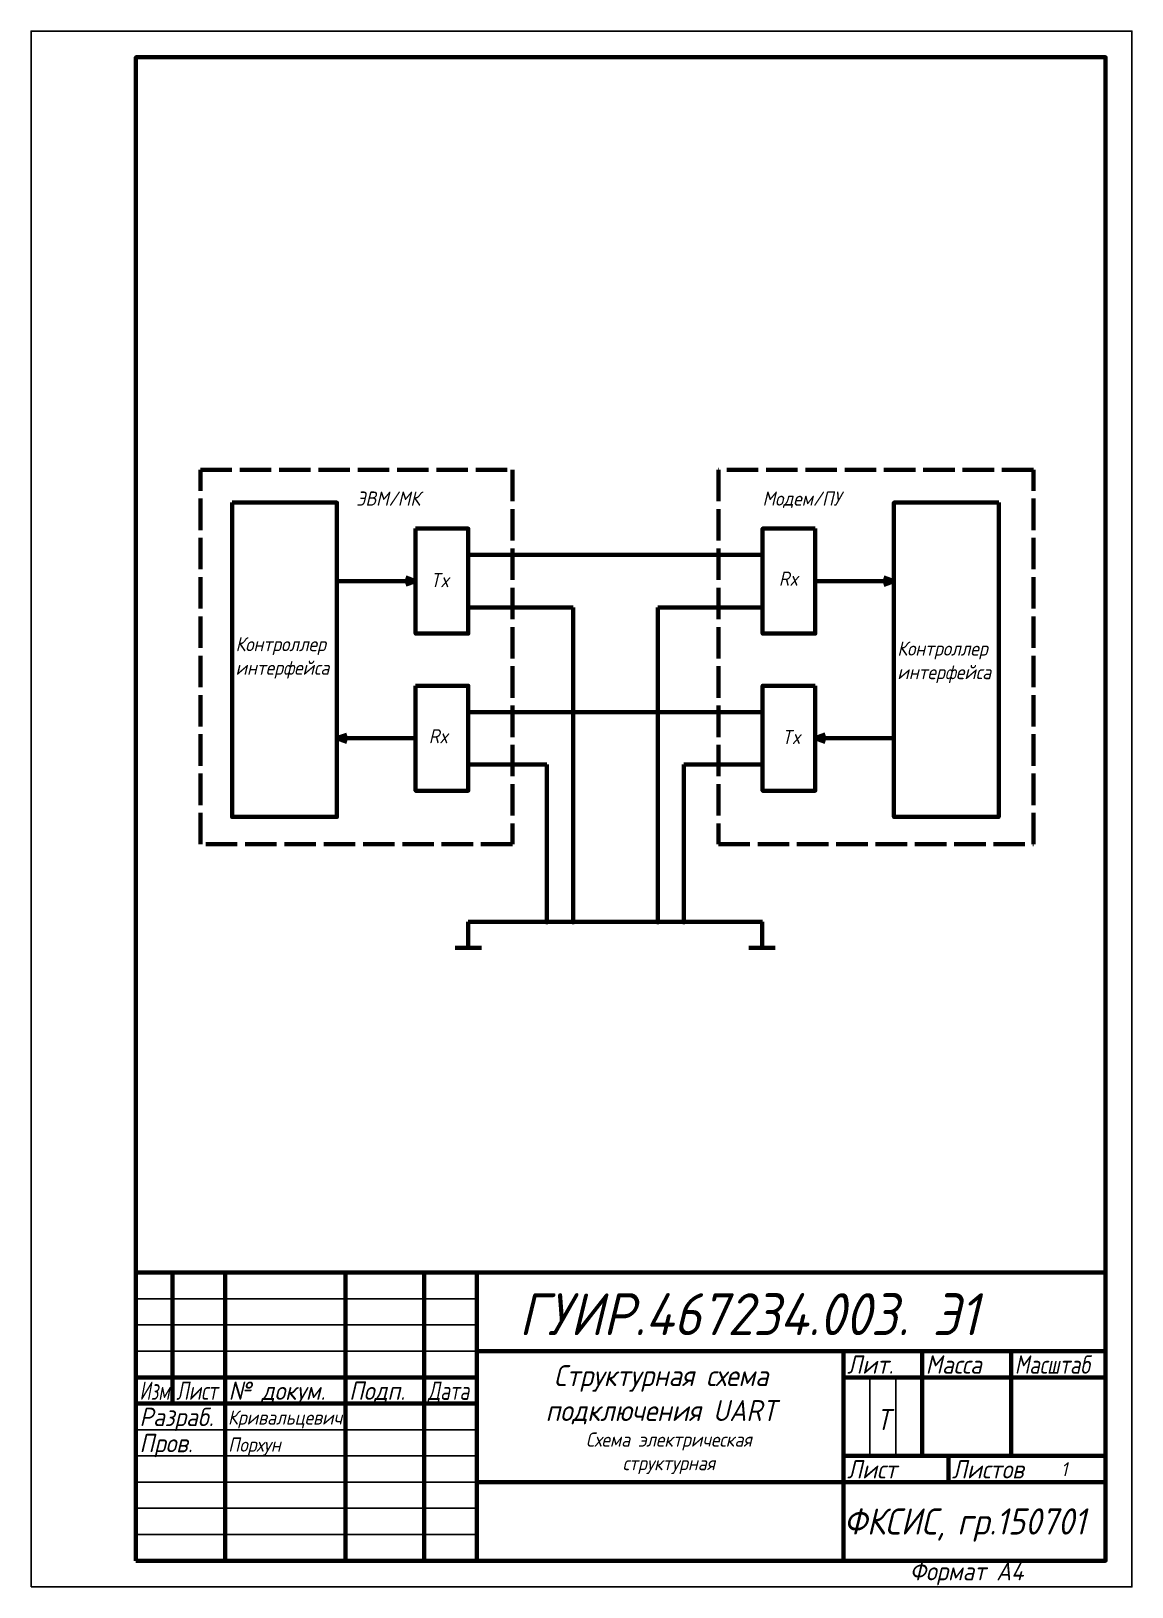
# Model space of a CAD drawing. Header units: millimetres. Extents: x 0 to 210, y 0 to 297.
import ezdxf

# ---------------------------------------------------------------- set-up
doc = ezdxf.new("R2010")
doc.units = ezdxf.units.MM
doc.header["$LTSCALE"] = 0.5
doc.linetypes.add('ACAD_ISO02W100', pattern=[15, 12, -3])
doc.layers.get('0').update_dxf_attribs({"lineweight": 60})
doc.layers.get('Defpoints').update_dxf_attribs({"color": 5})
doc.layers.add('4-текст', color=7, linetype='Continuous', true_color=0x00ad00)
doc.styles.get("Standard").update_dxf_attribs({"font": 'ISOCPEUI.TTF', "width": 0.9})

msp = doc.modelspace()

# ---------------------------------------------------------------- hatches: boundary and pattern name
h = msp.add_hatch(color=256)
h.dxf.hatch_style = 1
edge = h.paths.add_edge_path()
edge.add_arc((98.39, 126.99), 0.136, 0, 360)
h = msp.add_hatch(color=256)
h.dxf.hatch_style = 1
edge = h.paths.add_edge_path()
edge.add_arc((103.39, 126.99), 0.136, 0, 360)
h = msp.add_hatch(color=256)
h.dxf.hatch_style = 1
edge = h.paths.add_edge_path()
edge.add_arc((119.54, 126.99), 0.136, 0, 360)
h = msp.add_hatch(color=256)
h.dxf.hatch_style = 1
edge = h.paths.add_edge_path()
edge.add_arc((124.54, 126.99), 0.136, 0, 360)

# ---------------------------------------------------------------- linework, layer by layer
for p, q in [((83.39, 197.01), (139.54, 197.01)), ((58.35, 192.01), (73.35, 192.01)), ((164.59, 192.01), (149.59, 192.01)), ((83.39, 186.99), (103.39, 186.99)), ((103.39, 186.99), (103.39, 126.99)), ((139.54, 186.99), (119.54, 186.99)), ((119.54, 186.99), (119.54, 126.99)), ((83.39, 167), (139.54, 167)), ((73.35, 162), (58.35, 162)), ((149.59, 162), (164.59, 162)), ((83.39, 156.99), (98.39, 156.99)), ((98.39, 156.99), (98.39, 126.99)), ((139.54, 156.99), (124.54, 156.99)), ((124.54, 156.99), (124.54, 126.99)), ((83.39, 126.99), (139.54, 126.99)), ((83.39, 126.99), (83.39, 121.99)), ((139.45, 126.99), (139.45, 121.99)), ((80.88, 121.99), (85.89, 121.99)), ((136.94, 121.99), (141.95, 121.99)), ((155, 45), (155, 40))]:
    msp.add_line(p, q)
at = {"lineweight": 60}
for p, q in [((205, 60), (20, 60)), ((27, 60), (27, 35)), ((37, 5), (37, 60)), ((60, 60), (60, 5)), ((75, 5), (75, 60)), ((85, 60), (85, 5)), ((85, 45), (205, 45)), ((155, 5), (155, 45)), ((170, 45), (170, 25)), ((187, 25), (187, 45)), ((20, 40), (85, 40)), ((155, 40), (205, 40)), ((20, 35), (85, 35)), ((155, 25), (205, 25)), ((175, 20), (175, 25)), ((85, 20), (205, 20))]:
    msp.add_line(p, q, dxfattribs=at)
at = {"lineweight": -3}
for p, q in [((20, 55), (85, 55)), ((20, 50), (85, 50)), ((20, 45), (85, 45)), ((160, 25), (160, 40)), ((165, 40), (165, 25)), ((20, 30), (85, 30)), ((20, 25), (85, 25)), ((20, 20), (85, 20)), ((20, 15), (85, 15)), ((20, 10), (85, 10))]:
    msp.add_line(p, q, dxfattribs=at)
at = {"lineweight": 60}
msp.add_lwpolyline([(20, 5), (205, 5), (205, 292), (20, 292)], close=True, dxfattribs=at)
at = {"linetype": 'ACAD_ISO02W100'}
for points in [[(32.32, 213.24), (91.82, 213.24), (91.82, 141.76), (32.32, 141.76)], [(191.21, 213.24), (131.11, 213.24), (131.11, 141.76), (191.21, 141.76)]]:
    msp.add_lwpolyline(points, close=True, dxfattribs=at)
for points in [[(38.34, 207.01), (58.35, 207.01), (58.35, 147), (38.34, 147)], [(184.6, 207.01), (164.59, 207.01), (164.59, 147), (184.6, 147)], [(73.35, 202.03), (83.39, 202.03), (83.39, 181.99), (73.35, 181.99)], [(149.59, 202.03), (139.54, 202.03), (139.54, 181.99), (149.59, 181.99)], [(73.35, 172.02), (83.39, 172.02), (83.39, 151.99), (73.35, 151.99)], [(149.59, 172.02), (139.54, 172.02), (139.54, 151.99), (149.59, 151.99)]]:
    msp.add_lwpolyline(points, close=True)
for points in [[(71.47, 192.7), (73.35, 192.01), (71.46, 191.34)], [(162.71, 191.31), (164.59, 192.01), (162.7, 192.67)], [(60.22, 161.31), (58.35, 162), (60.23, 162.67)], [(151.46, 162.7), (149.59, 162), (151.47, 161.34)]]:
    msp.add_lwpolyline(points)
for centre in [(98.39, 126.99), (103.39, 126.99), (119.54, 126.99), (124.54, 126.99)]:
    msp.add_circle(centre, 0.136)
at = {"layer": 'Defpoints'}
msp.add_lwpolyline([(0, 0), (210, 0), (210, 297), (0, 297)], close=True, dxfattribs=at)

# ---------------------------------------------------------------- texts
at = {"lineweight": -3, "width": 0.9}
msp.add_text('Формат А4', height=3.5, dxfattribs=at).set_placement((167.6, 1.25))
at = {"layer": '4-текст', "lineweight": -3}
for s, width, p in [('Лит.', 0.9, (155.67, 40.7)), ('Масса', 0.9, (170.67, 40.7)), ('Масштаб', 0.8, (187.67, 40.7)), ('Изм.', 0.7, (20.67, 35.7)), ('Лист', 0.75, (27.67, 35.7)), ('№ докум.', 0.9, (37.67, 35.7)), ('Подп.', 0.9, (60.67, 35.7)), ('Дата', 0.75, (75.67, 35.7)), ('Разраб.', 0.9, (20.67, 30.7)), ('Пров.', 0.9, (20.67, 25.7)), ('Лист', 0.9, (155.67, 20.7)), ('Листов', 0.9, (175.67, 20.7))]:
    msp.add_text(s, height=3.5, dxfattribs=dict(at, width=width)).set_placement(p)
at = {"layer": '4-текст', "attachment_point": 1}
for s, width, insert, char_height in [('{\\fISOCPEUR|b0|i1|c204|p34;ЭВМ/МК}', 5.587, (62.04, 209.11), 2.7), ('{\\fISOCPEUR|b0|i1|c204|p34;Модем/ПУ}', 5.587, (139.54, 209.11), 2.7), ('Tx', 5.587, (76.15, 193.54), 2.7), ('Rx', 5.587, (142.66, 193.82), 2.7), ('{\\fISOCPEUR|b0|i1|c204|p34;Контроллер\\Pинтерфейса}', 5.587, (39, 181.32), 2.7), ('{\\fISOCPEUR|b0|i1|c204|p34;Контроллер\\Pинтерфейса}', 5.587, (165.26, 180.48), 2.7), ('Rx', 5.587, (75.87, 163.75), 2.7), ('Tx', 5.587, (143.21, 163.6), 2.7), ('{\\fISOCPEUR|b0|i1|c204|p34;ГУИР.}467234{\\fISOCPEUR|b0|i1|c204|p34;.003. Э1}', 104.9689, (93.07, 56.06), 8), ('\\pxqc;{\\fISOCPEUR|b0|i1|c204|p34;Структурная схема подключения }UART', 63.976, (88.21, 42.33), 4), ('{\\fISOCPEUR|b0|i1|c204|p34;Кривальцевич}', 23, (37.55, 33.68), 2.7), ('{\\fISOCPEUR|b0|i1|c204|p34;Т}', 4, (161.32, 33.94), 4), ('{\\fISOCPEUR|b0|i1|c204|p34;Порхун}', 23, (37.59, 28.51), 2.7), ('\\pxqc;{\\fISOCPEUR|b0|i1|c204|p34;Схема электрическая\\Pструктурная}', 43.6531, (99.84, 29.47), 2.7), ('{\\fISOCPEUR|b0|i1|c204|p34;1}', 23, (196.49, 23.82), 2.7), ('{\\fISOCPEUR|b0|i1|c204|p34;ФКСИС,\\H0.8x; \\H1.25x;гр.150701}', 51.647, (155, 14.99), 5)]:
    msp.add_mtext_dynamic_manual_height_columns(s, width=width, gutter_width=50, heights=[0], dxfattribs=dict(at, insert=insert, char_height=char_height))

doc.saveas('drawing.dxf')
